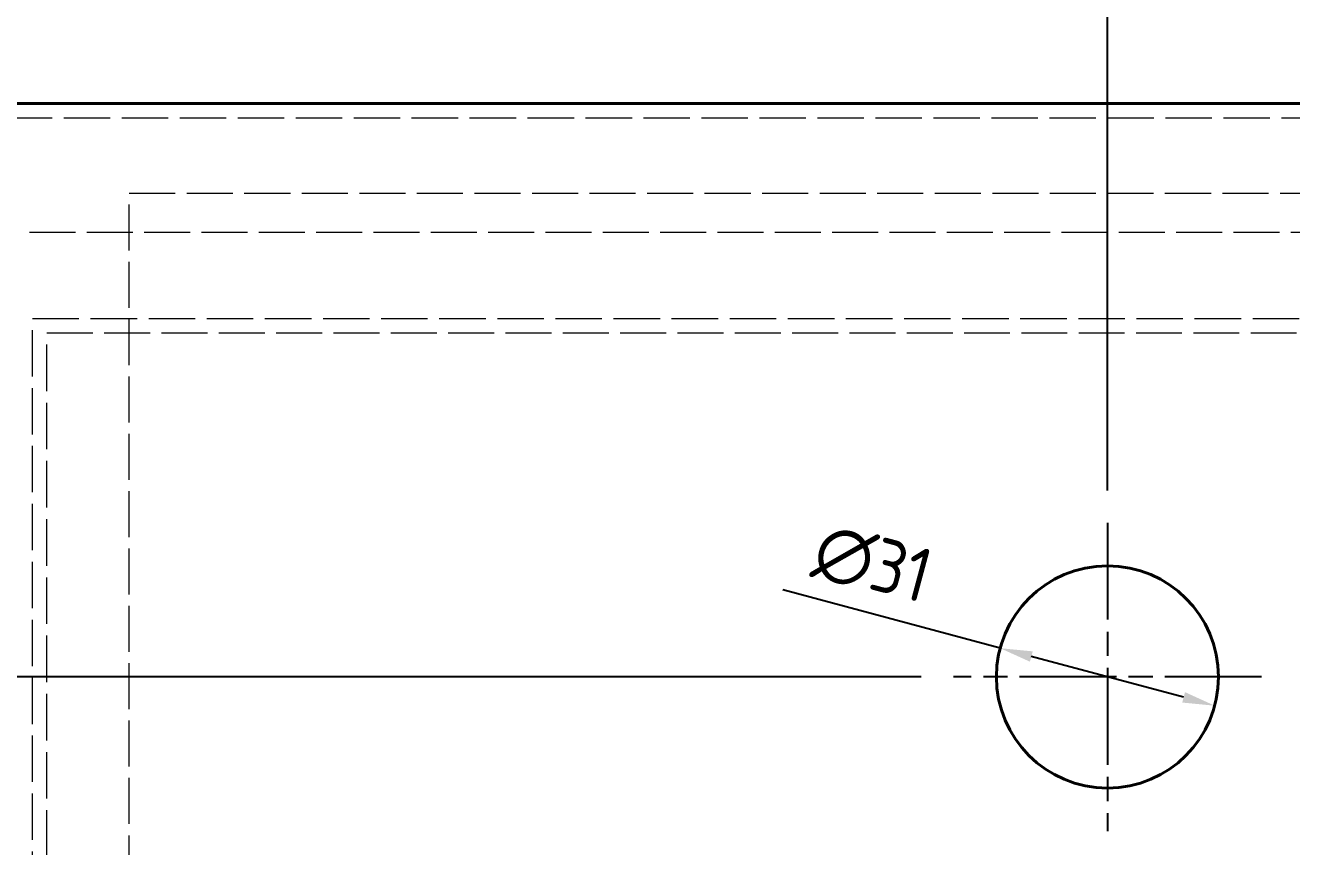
# Model space of a CAD drawing. Header units: millimetres. Extents: x 0 to 2523, y 0 to 1782.
# Drawn here: x 814.3 to 991, y 1189.6 to 1304.1 of the extents above; entities that cross this region are included whole.
import ezdxf

# ---------------------------------------------------------------- set-up
doc = ezdxf.new("R2010")
doc.units = ezdxf.units.MM
doc.header["$LTSCALE"] = 3
doc.linetypes.add('CHAIN', pattern=[0.3543, 0.2362, -0.0295, 0.0591, -0.0295])
doc.linetypes.add('DASHED', pattern=[0.2067, 0.1654, -0.0413])
for name, color, linetype, lineweight in [('가려진 것(ISO)', 2, 'DASHED', 18), ('가시적인 것(ISO)', 3, 'Continuous', 40), ('중심 표식(ISO)', 1, 'Continuous', 25), ('치수(ISO)', 2, 'Continuous', 25)]:
    doc.layers.add(name, color=color, linetype=linetype, lineweight=lineweight)
doc.styles.add('치수 텍스트_PSTEK_POSCO', font='isocp.shx')
doc.dimstyles.new('치수_PSTEK_POSCO', dxfattribs={"dimscale": 3, "dimtxt": 2.5, "dimasz": 1.5, "dimexe": 1, "dimexo": 1.5, "dimgap": 1, "dimtad": 1, "dimrnd": 1e-08, "dimdsep": 46, "dimtxsty": '치수 텍스트_PSTEK_POSCO', "dimcen": 0.09, "dimdle": 10, "dimclrd": 7, "dimclre": 7, "dimclrt": 2, "dimadec": 1, "dimazin": 2, "dimtfac": 1, "dimtmove": 0, "dimatfit": 3, "dimfxl": 0, "dimtolj": 1, "dimlwd": -1, "dimlwe": -1, "dimarcsym": 0})

# ---------------------------------------------------------------- blocks, each defined once
blk = doc.blocks.new('*D86')
at = {"layer": 'Defpoints', "color": 0, "transparency": 16777216}
for p in [(735.28, 1293.23), (785.28, 1293.23), (943.78, 1213.23)]:
    blk.add_point(p, dxfattribs=at)
at = {"layer": '치수(ISO)', "color": 7, "transparency": 16777216}
for p, q in [((780.78, 1293.23), (732.28, 1293.23)), ((735.28, 1217.73), (735.28, 1288.73)), ((939.28, 1213.23), (732.28, 1213.23))]:
    blk.add_line(p, q, dxfattribs=at)
for points in [[(734.53, 1288.73), (736.03, 1288.73), (735.28, 1293.23)], [(734.53, 1217.73), (736.03, 1217.73), (735.28, 1213.23)]]:
    blk.add_solid(points, dxfattribs=at)
at = {"layer": '치수(ISO)', "color": 2, "transparency": 16777216, "insert": (728.53, 1249.11), "char_height": 7.5, "attachment_point": 4, "rotation": 90, "style": '치수 텍스트_PSTEK_POSCO'}
blk.add_mtext('\\A1;80', dxfattribs=at)
blk = doc.blocks.new('*D87')
at = {"layer": 'Defpoints', "color": 0, "transparency": 16777216}
for p in [(785.28, 1336.09), (785.28, 1293.23), (965.28, 1234.73)]:
    blk.add_point(p, dxfattribs=at)
at = {"layer": '치수(ISO)', "color": 7, "transparency": 16777216}
for p, q in [((785.28, 1297.73), (785.28, 1339.09)), ((965.28, 1239.23), (965.28, 1339.09)), ((960.78, 1336.09), (789.78, 1336.09))]:
    blk.add_line(p, q, dxfattribs=at)
for points in [[(789.78, 1336.84), (789.78, 1335.34), (785.28, 1336.09)], [(960.78, 1336.84), (960.78, 1335.34), (965.28, 1336.09)]]:
    blk.add_solid(points, dxfattribs=at)
at = {"layer": '치수(ISO)', "color": 2, "transparency": 16777216, "insert": (859.27, 1342.84), "char_height": 7.5, "attachment_point": 4, "style": '치수 텍스트_PSTEK_POSCO'}
blk.add_mtext('\\A1;180', dxfattribs=at)
blk = doc.blocks.new('*D89')
at = {"layer": 'Defpoints', "color": 0, "transparency": 16777216}
for p in [(950.3, 1217.24), (980.25, 1209.22)]:
    blk.add_point(p, dxfattribs=at)
at = {"layer": '치수(ISO)', "color": 7, "transparency": 16777216}
for p, q in [((950.3, 1217.24), (919.98, 1225.37)), ((975.9, 1210.39), (954.65, 1216.08))]:
    blk.add_line(p, q, dxfattribs=at)
for points in [[(954.85, 1216.8), (954.46, 1215.36), (950.3, 1217.24)], [(976.1, 1211.11), (975.71, 1209.66), (980.25, 1209.22)]]:
    blk.add_solid(points, dxfattribs=at)
at = {"layer": '치수(ISO)', "color": 2, "transparency": 16777216, "insert": (924.63, 1231.11), "char_height": 7.5, "attachment_point": 4, "rotation": 345, "style": '치수 텍스트_PSTEK_POSCO'}
blk.add_mtext('\\A1;∅31', dxfattribs=at)

msp = doc.modelspace()

# ---------------------------------------------------------------- linework, layer by layer
at = {"layer": '가려진 것(ISO)', "ltscale": 13.047749}
msp.add_line((787.2766, 1291.233), (1143.2766, 1291.233), dxfattribs=at)
at = {"layer": '가려진 것(ISO)', "ltscale": 12.901145}
for p, q in [((828.7766, 1160.733), (828.7766, 1280.733)), ((1117.2766, 1275.233), (813.2766, 1275.233)), ((817.2766, 1261.233), (1113.2766, 1261.233))]:
    msp.add_line(p, q, dxfattribs=at)
at = {"layer": '가려진 것(ISO)', "ltscale": 12.948576}
msp.add_line((828.7766, 1280.733), (1101.7766, 1280.733), dxfattribs=at)
at = {"layer": '가려진 것(ISO)', "ltscale": 13.075485}
msp.add_line((815.2766, 1263.233), (1115.2766, 1263.233), dxfattribs=at)
at = {"layer": '가려진 것(ISO)', "ltscale": 13.03146}
msp.add_line((815.2766, 463.233), (815.2766, 1263.233), dxfattribs=at)
at = {"layer": '가려진 것(ISO)', "ltscale": 13.098612}
msp.add_line((817.2766, 465.233), (817.2766, 1261.233), dxfattribs=at)
at = {"layer": '가시적인 것(ISO)'}
msp.add_line((785.2766, 1293.233), (1145.2766, 1293.233), dxfattribs=at)
msp.add_circle((965.2766, 1213.233), 15.5, dxfattribs=at)
at = {"layer": '중심 표식(ISO)', "linetype": 'CHAIN', "ltscale": 19.051651}
for p, q in [((965.2766, 1234.733), (965.2766, 1191.733)), ((986.7766, 1213.233), (943.7766, 1213.233))]:
    msp.add_line(p, q, dxfattribs=at)

# ---------------------------------------------------------------- dimensions: what is measured, and where the dimension line sits
at = {"layer": '치수(ISO)', "color": 7}
for base, p1, angle, picture, middle in [((785.2766, 1336.0887), (965.2766, 1234.733), 180, '*D87', (865.2766, 1336.0887)), ((735.2766, 1293.233), (943.7766, 1213.233), 90, '*D86', (735.2766, 1253.233))]:
    dim = msp.add_linear_dim(base=base, p1=p1, p2=(785.2766, 1293.233), angle=angle, dimstyle='치수_PSTEK_POSCO', override={"dimdec": 2, "dimtp": 0, "dimtm": 0, "dimtdec": 2, "dimtofl": 0, "dimatfit": 1}, dxfattribs=at)
    dim.commit()
    dim.dimension.update_dxf_attribs({"geometry": picture, "text_midpoint": middle, "dimtype": 160})
dim = msp.add_diameter_dim_2p(p1=(980.2484, 1209.2213), p2=(950.3047, 1217.2447), dimstyle='치수_PSTEK_POSCO', override={"dimdec": 2, "dimlfac": 1, "dimtp": 0, "dimtm": 0, "dimtdec": 2, "dimatfit": 2}, dxfattribs=at)
dim.commit()
dim.dimension.update_dxf_attribs({"geometry": '*D89', "text_midpoint": (929.4021, 1222.8455), "dimtype": 163})

doc.saveas('drawing.dxf')
